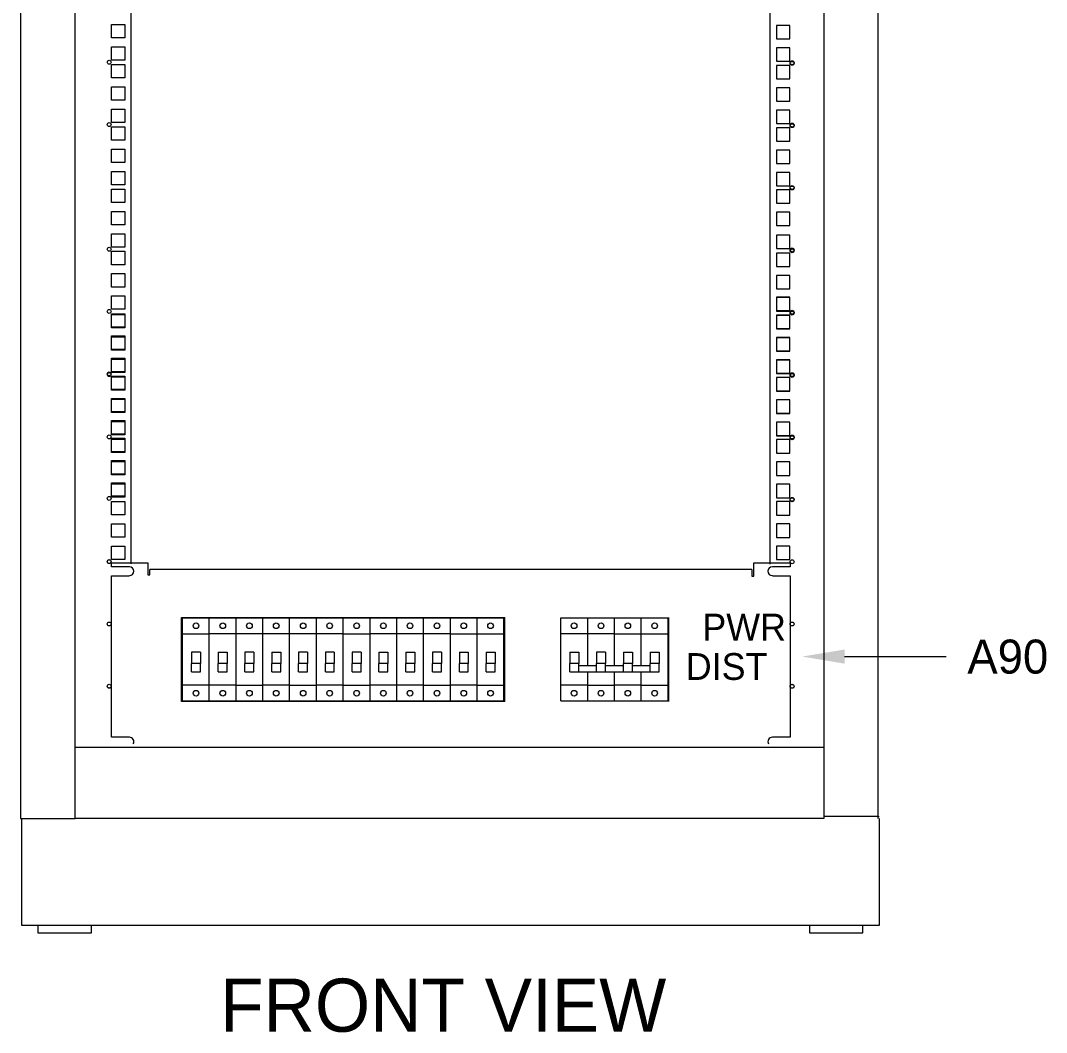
# Model space of a CAD drawing. Header units: inches. Extents: x -0.6 to 43.4, y -0.5 to 33.5.
# Drawn here: x 13.913 to 18.172, y 15.798 to 20.001 of the extents above; entities that cross this region are included whole.
import ezdxf
from ezdxf.enums import TextEntityAlignment as Align

# ---------------------------------------------------------------- set-up
doc = ezdxf.new("R2010")
doc.units = ezdxf.units.IN
doc.header["$MEASUREMENT"] = 0
doc.styles.add('dgn029', font='dgn029.shx')

# ---------------------------------------------------------------- blocks, each defined once
blk = doc.blocks.new('A$C63D57268')
at = {"linetype": 'ByBlock', "lineweight": -2}
blk.add_lwpolyline([(0.18, 0), (0.6104, 0)], dxfattribs=at)
blk.add_solid([(0.18, -0.03), (0, 0), (0.18, 0.03)])

msp = doc.modelspace()

# ---------------------------------------------------------------- linework, layer by layer
at = {"lineweight": 5}
for p, q in [((13.9133, 28.3838), (13.9133, 16.6873)), ((14.1398, 16.6873), (14.1398, 28.3838)), ((17.2472, 28.3838), (17.2472, 16.6873)), ((17.4737, 16.6873), (17.4737, 28.3838)), ((17.0246, 17.7435), (17.0246, 18.0157)), ((17.1068, 18.0029), (17.0512, 18.0029)), ((17.0512, 18.0029), (17.0512, 17.9473)), ((17.1068, 17.9473), (17.1068, 18.0029)), ((17.0512, 17.9473), (17.1068, 17.9473)), ((17.1068, 17.9102), (17.0512, 17.9102)), ((17.0512, 17.9102), (17.0512, 17.8546)), ((17.1068, 17.8546), (17.1068, 17.9102)), ((17.0512, 17.8546), (17.1068, 17.8546)), ((14.2907, 17.7622), (14.2907, 17.8178)), ((14.2907, 17.8178), (14.3463, 17.8178)), ((14.3463, 17.8178), (14.3463, 17.7622)), ((17.1068, 17.8175), (17.0512, 17.8175)), ((17.0512, 17.8175), (17.0512, 17.7619)), ((17.1068, 17.7619), (17.1068, 17.8175)), ((14.3463, 17.7622), (14.2907, 17.7622)), ((17.0512, 17.7619), (17.1068, 17.7619)), ((14.2909, 17.7325), (14.2909, 17.7487)), ((14.2909, 17.7487), (14.4414, 17.7487)), ((14.3651, 17.7325), (14.2909, 17.7325)), ((14.4414, 17.7487), (14.4414, 17.6992)), ((16.9491, 17.7214), (14.4503, 17.7214)), ((14.4503, 17.6992), (14.4503, 17.7214)), ((16.9491, 17.7214), (16.9491, 17.6932)), ((16.9579, 17.6932), (16.9579, 17.7487)), ((16.9579, 17.7487), (17.1085, 17.7487)), ((17.1085, 17.7325), (17.0343, 17.7325)), ((17.1085, 17.7487), (17.1085, 17.7325)), ((14.2909, 17.6954), (14.3651, 17.6954)), ((14.2909, 17.0246), (14.2909, 17.6941)), ((14.4414, 17.6992), (14.4503, 17.6992)), ((16.9491, 17.6932), (16.9579, 17.6932)), ((17.0343, 17.6954), (17.1085, 17.6954)), ((17.1085, 17.6941), (17.1085, 17.0246)), ((14.5818, 17.522), (15.9233, 17.522)), ((14.5818, 17.1734), (14.5818, 17.522)), ((14.5855, 17.2414), (14.5855, 17.5206)), ((14.5855, 17.5206), (15.9202, 17.5206)), ((14.6968, 17.176), (14.6968, 17.5206)), ((14.808, 17.176), (14.808, 17.5206)), ((14.9192, 17.176), (14.9192, 17.5206)), ((15.0304, 17.176), (15.0304, 17.5206)), ((15.1416, 17.176), (15.1416, 17.5206)), ((15.2528, 17.176), (15.2528, 17.5206)), ((15.3641, 17.176), (15.3641, 17.5206)), ((15.4753, 17.176), (15.4753, 17.5206)), ((15.5865, 17.176), (15.5865, 17.5206)), ((15.6977, 17.176), (15.6977, 17.5206)), ((15.8089, 17.176), (15.8089, 17.5206)), ((15.9202, 17.176), (15.9202, 17.5206)), ((15.9232, 17.1736), (15.9232, 17.5222)), ((16.1564, 17.176), (16.1564, 17.5206)), ((16.1564, 17.5206), (16.6013, 17.5206)), ((16.2677, 17.322), (16.2677, 17.5206)), ((16.3789, 17.322), (16.3789, 17.5206)), ((16.4901, 17.322), (16.4901, 17.5206)), ((16.6013, 17.176), (16.6013, 17.5206)), ((16.6044, 17.1736), (16.6044, 17.5222)), ((14.5855, 17.4545), (14.6968, 17.4545)), ((14.808, 17.4545), (14.6968, 17.4545)), ((14.9192, 17.4545), (14.808, 17.4545)), ((15.0304, 17.4545), (14.9192, 17.4545)), ((15.1416, 17.4545), (15.0304, 17.4545)), ((15.2528, 17.4545), (15.1416, 17.4545)), ((15.1416, 17.2414), (15.1416, 17.4545)), ((15.2528, 17.4545), (15.3641, 17.4545)), ((15.4753, 17.4545), (15.3641, 17.4545)), ((15.5865, 17.4545), (15.4753, 17.4545)), ((15.6977, 17.4545), (15.5865, 17.4545)), ((15.6977, 17.4545), (15.8089, 17.4545)), ((15.6977, 17.2414), (15.6977, 17.4545)), ((15.8089, 17.4545), (15.9202, 17.4545)), ((16.2677, 17.4545), (16.1564, 17.4545)), ((16.3789, 17.4545), (16.2677, 17.4545)), ((16.3789, 17.4545), (16.4901, 17.4545)), ((16.4901, 17.4545), (16.6013, 17.4545)), ((14.6597, 17.3775), (14.6226, 17.3775)), ((14.6226, 17.3775), (14.6226, 17.3306)), ((14.6597, 17.3775), (14.6597, 17.3306)), ((14.7338, 17.3775), (14.7709, 17.3775)), ((14.7338, 17.3775), (14.7338, 17.3306)), ((14.7709, 17.3775), (14.7709, 17.3306)), ((14.8821, 17.3775), (14.845, 17.3775)), ((14.845, 17.3775), (14.845, 17.3306)), ((14.8821, 17.3775), (14.8821, 17.3306)), ((14.9563, 17.3775), (14.9933, 17.3775)), ((14.9563, 17.3775), (14.9563, 17.3306)), ((14.9933, 17.3775), (14.9933, 17.3306)), ((15.1046, 17.3775), (15.0675, 17.3775)), ((15.0675, 17.3775), (15.0675, 17.3306)), ((15.1046, 17.3775), (15.1046, 17.3306)), ((15.2158, 17.3775), (15.1787, 17.3775)), ((15.1787, 17.3775), (15.1787, 17.3306)), ((15.2158, 17.3775), (15.2158, 17.3306)), ((15.327, 17.3775), (15.2899, 17.3775)), ((15.2899, 17.3775), (15.2899, 17.3306)), ((15.327, 17.3775), (15.327, 17.3306)), ((15.4011, 17.3775), (15.4382, 17.3775)), ((15.4011, 17.3775), (15.4011, 17.3306)), ((15.4382, 17.3775), (15.4382, 17.3306)), ((15.5124, 17.3775), (15.5124, 17.3306)), ((15.5124, 17.3775), (15.5494, 17.3775)), ((15.5494, 17.3775), (15.5494, 17.3306)), ((15.6606, 17.3775), (15.6236, 17.3775)), ((15.6236, 17.3775), (15.6236, 17.3306)), ((15.6606, 17.3775), (15.6606, 17.3306)), ((15.7348, 17.3775), (15.7348, 17.3306)), ((15.7348, 17.3775), (15.7719, 17.3775)), ((15.7719, 17.3775), (15.7719, 17.3306)), ((15.846, 17.3775), (15.8831, 17.3775)), ((15.846, 17.3775), (15.846, 17.3306)), ((15.8831, 17.3775), (15.8831, 17.3306)), ((16.1935, 17.3775), (16.1935, 17.3306)), ((16.1935, 17.3775), (16.2306, 17.3775)), ((16.2306, 17.3775), (16.2306, 17.3306)), ((16.3418, 17.3775), (16.3047, 17.3775)), ((16.3047, 17.3775), (16.3047, 17.3306)), ((16.3418, 17.3775), (16.3418, 17.3306)), ((16.4159, 17.3775), (16.4159, 17.3306)), ((16.4159, 17.3775), (16.453, 17.3775)), ((16.453, 17.3775), (16.453, 17.3306)), ((16.5272, 17.3775), (16.5642, 17.3775)), ((16.5272, 17.3775), (16.5272, 17.3306)), ((16.5642, 17.3775), (16.5642, 17.3306)), ((14.6226, 17.2965), (14.6226, 17.3306)), ((14.6597, 17.3306), (14.6226, 17.3306)), ((14.6226, 17.2965), (14.6597, 17.2965)), ((14.6597, 17.2965), (14.6597, 17.3306)), ((14.6597, 17.2995), (14.6597, 17.3306)), ((14.7709, 17.3306), (14.7338, 17.3306)), ((14.7338, 17.2965), (14.7338, 17.3306)), ((14.7338, 17.2965), (14.7709, 17.2965)), ((14.7709, 17.2965), (14.7709, 17.3306)), ((14.7709, 17.2995), (14.7709, 17.3306)), ((14.8821, 17.3306), (14.845, 17.3306)), ((14.845, 17.2965), (14.845, 17.3306)), ((14.845, 17.2965), (14.8821, 17.2965)), ((14.8821, 17.2965), (14.8821, 17.3306)), ((14.8821, 17.2995), (14.8821, 17.3306)), ((14.9933, 17.3306), (14.9563, 17.3306)), ((14.9563, 17.2965), (14.9563, 17.3306)), ((14.9563, 17.2965), (14.9933, 17.2965)), ((14.9933, 17.2965), (14.9933, 17.3306)), ((14.9933, 17.2995), (14.9933, 17.3306)), ((15.1046, 17.3306), (15.0675, 17.3306)), ((15.0675, 17.2965), (15.0675, 17.3306)), ((15.0675, 17.2965), (15.1046, 17.2965)), ((15.1046, 17.2965), (15.1046, 17.3306)), ((15.1046, 17.2995), (15.1046, 17.3306)), ((15.2158, 17.3306), (15.1787, 17.3306)), ((15.1787, 17.2965), (15.1787, 17.3306)), ((15.1787, 17.2965), (15.2158, 17.2965)), ((15.2158, 17.2965), (15.2158, 17.3306)), ((15.2158, 17.2995), (15.2158, 17.3306)), ((15.327, 17.3306), (15.2899, 17.3306)), ((15.2899, 17.2965), (15.2899, 17.3306)), ((15.2899, 17.2965), (15.327, 17.2965)), ((15.327, 17.2965), (15.327, 17.3306)), ((15.327, 17.2995), (15.327, 17.3306)), ((15.4382, 17.3306), (15.4011, 17.3306)), ((15.4011, 17.2965), (15.4011, 17.3306)), ((15.4011, 17.2965), (15.4382, 17.2965)), ((15.4382, 17.2965), (15.4382, 17.3306)), ((15.4382, 17.2995), (15.4382, 17.3306)), ((15.5124, 17.2965), (15.5124, 17.3306)), ((15.5494, 17.3306), (15.5124, 17.3306)), ((15.5124, 17.2965), (15.5494, 17.2965)), ((15.5494, 17.2965), (15.5494, 17.3306)), ((15.5494, 17.2995), (15.5494, 17.3306)), ((15.6606, 17.3306), (15.6236, 17.3306)), ((15.6236, 17.2965), (15.6236, 17.3306)), ((15.6236, 17.2965), (15.6606, 17.2965)), ((15.6606, 17.2965), (15.6606, 17.3306)), ((15.6606, 17.2995), (15.6606, 17.3306)), ((15.7348, 17.2965), (15.7348, 17.3306)), ((15.7719, 17.3306), (15.7348, 17.3306)), ((15.7348, 17.2965), (15.7719, 17.2965)), ((15.7719, 17.2965), (15.7719, 17.3306)), ((15.7719, 17.2995), (15.7719, 17.3306)), ((15.8831, 17.3306), (15.846, 17.3306)), ((15.846, 17.2965), (15.846, 17.3306)), ((15.846, 17.2965), (15.8831, 17.2965)), ((15.8831, 17.2965), (15.8831, 17.3306)), ((15.8831, 17.2995), (15.8831, 17.3306)), ((16.1935, 17.2965), (16.1935, 17.3306)), ((16.2306, 17.3306), (16.1935, 17.3306)), ((16.1935, 17.2965), (16.2306, 17.2965)), ((16.2306, 17.2965), (16.2306, 17.3306)), ((16.2306, 17.2995), (16.2306, 17.3306)), ((16.2306, 17.322), (16.3047, 17.322)), ((16.2306, 17.2965), (16.3047, 17.2965)), ((16.2677, 17.176), (16.2677, 17.2965)), ((16.3418, 17.3306), (16.3047, 17.3306)), ((16.3047, 17.2965), (16.3047, 17.3306)), ((16.3047, 17.2965), (16.3418, 17.2965)), ((16.3418, 17.2965), (16.3418, 17.3306)), ((16.3418, 17.2995), (16.3418, 17.3306)), ((16.3418, 17.322), (16.4159, 17.322)), ((16.3418, 17.2965), (16.4159, 17.2965)), ((16.3789, 17.176), (16.3789, 17.2965)), ((16.4159, 17.2965), (16.4159, 17.3306)), ((16.453, 17.3306), (16.4159, 17.3306)), ((16.4159, 17.2965), (16.453, 17.2965)), ((16.453, 17.2965), (16.453, 17.3306)), ((16.453, 17.2995), (16.453, 17.3306)), ((16.453, 17.322), (16.5272, 17.322)), ((16.453, 17.2965), (16.5272, 17.2965)), ((16.4901, 17.176), (16.4901, 17.2965)), ((16.5642, 17.3306), (16.5272, 17.3306)), ((16.5272, 17.2965), (16.5272, 17.3306)), ((16.5272, 17.2965), (16.5642, 17.2965)), ((16.5642, 17.2965), (16.5642, 17.3306)), ((16.5642, 17.2995), (16.5642, 17.3306)), ((14.5855, 17.176), (14.5855, 17.2421)), ((14.6968, 17.2414), (14.5855, 17.2414)), ((14.808, 17.2414), (14.6968, 17.2414)), ((14.808, 17.2414), (14.9192, 17.2414)), ((15.0304, 17.2414), (14.9192, 17.2414)), ((15.0304, 17.2414), (15.1416, 17.2414)), ((15.2528, 17.2414), (15.1416, 17.2414)), ((15.2528, 17.2414), (15.3641, 17.2414)), ((15.4753, 17.2414), (15.3641, 17.2414)), ((15.5865, 17.2414), (15.4753, 17.2414)), ((15.5865, 17.2414), (15.6977, 17.2414)), ((15.8089, 17.2414), (15.6977, 17.2414)), ((15.8089, 17.2414), (15.9202, 17.2414)), ((16.2677, 17.2414), (16.1564, 17.2414)), ((16.2677, 17.2414), (16.3789, 17.2414)), ((16.4901, 17.2414), (16.3789, 17.2414)), ((16.4901, 17.2414), (16.6013, 17.2414)), ((15.9233, 17.1734), (14.5818, 17.1734)), ((14.5849, 17.176), (15.9196, 17.176)), ((16.1564, 17.176), (16.6013, 17.176)), ((14.3651, 17.0246), (14.2909, 17.0246)), ((17.1085, 17.0246), (17.0343, 17.0246)), ((14.1398, 16.9839), (17.2472, 16.9839)), ((17.4741, 16.6958), (17.2476, 16.6958)), ((17.4741, 16.6958), (17.4775, 16.6958)), ((13.9133, 16.6873), (14.1398, 16.6873)), ((13.9181, 16.2424), (13.9181, 16.6873)), ((17.2472, 16.6873), (14.1398, 16.6873)), ((17.4771, 16.6873), (17.4771, 16.2424)), ((17.4771, 16.2424), (13.9181, 16.2424)), ((13.9849, 16.2424), (13.9849, 16.2128)), ((14.2074, 16.2128), (14.2074, 16.2424)), ((17.1878, 16.2424), (17.1878, 16.2128)), ((17.4102, 16.2128), (17.4102, 16.2424)), ((13.9849, 16.2128), (14.2074, 16.2128)), ((17.1878, 16.2128), (17.4102, 16.2128))]:
    msp.add_line(p, q, dxfattribs=at)
at = {"lineweight": 0}
for p, q in [((14.3729, 19.818), (14.3729, 20.0901)), ((17.0246, 19.8132), (17.0246, 20.0853)), ((14.2907, 19.929), (14.2907, 19.9846)), ((14.2907, 19.9846), (14.3463, 19.9846)), ((14.3463, 19.9846), (14.3463, 19.929)), ((17.1068, 19.9798), (17.0512, 19.9798)), ((17.0512, 19.9798), (17.0512, 19.9242)), ((17.1068, 19.9242), (17.1068, 19.9798)), ((14.3463, 19.929), (14.2907, 19.929)), ((14.2907, 19.8364), (14.2907, 19.892)), ((14.2907, 19.892), (14.3463, 19.892)), ((14.3463, 19.892), (14.3463, 19.8364)), ((17.0512, 19.9242), (17.1068, 19.9242)), ((17.1068, 19.8871), (17.0512, 19.8871)), ((17.0512, 19.8871), (17.0512, 19.8315)), ((17.1068, 19.8315), (17.1068, 19.8871)), ((14.3463, 19.8364), (14.2907, 19.8364)), ((14.2907, 19.7626), (14.2907, 19.8182)), ((14.2907, 19.8182), (14.3463, 19.8182)), ((14.3463, 19.8182), (14.3463, 19.7626)), ((14.3729, 19.5589), (14.3729, 19.831)), ((17.0246, 19.5542), (17.0246, 19.8264)), ((17.0512, 19.8315), (17.1068, 19.8315)), ((17.1068, 19.8136), (17.0512, 19.8136)), ((17.0512, 19.8136), (17.0512, 19.758)), ((17.1068, 19.758), (17.1068, 19.8136)), ((14.3463, 19.7626), (14.2907, 19.7626)), ((14.2907, 19.6699), (14.2907, 19.7255)), ((14.2907, 19.7255), (14.3463, 19.7255)), ((14.3463, 19.7255), (14.3463, 19.6699)), ((17.0512, 19.758), (17.1068, 19.758)), ((17.1068, 19.7209), (17.0512, 19.7209)), ((17.0512, 19.7209), (17.0512, 19.6653)), ((17.1068, 19.6653), (17.1068, 19.7209)), ((14.3463, 19.6699), (14.2907, 19.6699)), ((17.0512, 19.6653), (17.1068, 19.6653)), ((14.2907, 19.5773), (14.2907, 19.6329)), ((14.2907, 19.6329), (14.3463, 19.6329)), ((14.3463, 19.6329), (14.3463, 19.5773)), ((17.1068, 19.6282), (17.0512, 19.6282)), ((17.0512, 19.6282), (17.0512, 19.5726)), ((17.1068, 19.5726), (17.1068, 19.6282)), ((14.3463, 19.5773), (14.2907, 19.5773)), ((14.2907, 19.5037), (14.2907, 19.5593)), ((14.2907, 19.5593), (14.3463, 19.5593)), ((14.3463, 19.5593), (14.3463, 19.5037)), ((14.3729, 19.3), (14.3729, 19.5721)), ((17.0246, 19.2957), (17.0246, 19.5678)), ((17.0512, 19.5726), (17.1068, 19.5726)), ((17.1068, 19.555), (17.0512, 19.555)), ((17.0512, 19.555), (17.0512, 19.4994)), ((17.1068, 19.4994), (17.1068, 19.555)), ((14.3463, 19.5037), (14.2907, 19.5037)), ((14.2907, 19.411), (14.2907, 19.4666)), ((14.2907, 19.4666), (14.3463, 19.4666)), ((14.3463, 19.4666), (14.3463, 19.411)), ((17.0512, 19.4994), (17.1068, 19.4994)), ((17.1068, 19.4623), (17.0512, 19.4623)), ((17.0512, 19.4623), (17.0512, 19.4067)), ((17.1068, 19.4067), (17.1068, 19.4623)), ((14.3463, 19.411), (14.2907, 19.411)), ((17.0512, 19.4067), (17.1068, 19.4067)), ((14.2907, 19.3183), (14.2907, 19.3739)), ((14.2907, 19.3739), (14.3463, 19.3739)), ((14.3463, 19.3739), (14.3463, 19.3183)), ((17.1068, 19.3696), (17.0512, 19.3696)), ((17.0512, 19.3696), (17.0512, 19.314)), ((17.1068, 19.314), (17.1068, 19.3696)), ((14.3463, 19.3183), (14.2907, 19.3183)), ((14.2907, 19.2451), (14.2907, 19.3007)), ((14.2907, 19.3007), (14.3463, 19.3007)), ((14.3463, 19.3007), (14.3463, 19.2451)), ((14.3729, 19.0414), (14.3729, 19.3135)), ((17.0246, 19.0382), (17.0246, 19.3103)), ((17.0246, 19.035), (17.0246, 19.3072)), ((17.0512, 19.314), (17.1068, 19.314)), ((17.1068, 19.2975), (17.0512, 19.2975)), ((17.0512, 19.2975), (17.0512, 19.2419)), ((17.1068, 19.2419), (17.1068, 19.2975)), ((14.3463, 19.2451), (14.2907, 19.2451)), ((14.2907, 19.1524), (14.2907, 19.208)), ((14.2907, 19.208), (14.3463, 19.208)), ((14.3463, 19.208), (14.3463, 19.1524)), ((17.0512, 19.2419), (17.1068, 19.2419)), ((17.1068, 19.2048), (17.0512, 19.2048)), ((17.0512, 19.2048), (17.0512, 19.1492)), ((17.1068, 19.1492), (17.1068, 19.2048)), ((14.3463, 19.1524), (14.2907, 19.1524)), ((17.0512, 19.1492), (17.1068, 19.1492)), ((14.2907, 19.0597), (14.2907, 19.1154)), ((14.2907, 19.1154), (14.3463, 19.1154)), ((14.3463, 19.1154), (14.3463, 19.0597)), ((17.1068, 19.109), (17.0512, 19.109)), ((17.0512, 19.109), (17.0512, 19.0534)), ((17.1068, 19.0534), (17.1068, 19.109)), ((14.3463, 19.0597), (14.2907, 19.0597)), ((14.2907, 18.9868), (14.2907, 19.0424)), ((14.2907, 19.0424), (14.3463, 19.0424)), ((14.3463, 19.0424), (14.3463, 18.9868)), ((14.3729, 18.7831), (14.3729, 19.0552)), ((17.0246, 18.7775), (17.0246, 19.0497)), ((17.0246, 18.7759), (17.0246, 19.0481)), ((17.0512, 19.0534), (17.1068, 19.0534)), ((17.1068, 19.0353), (17.0512, 19.0353)), ((17.0512, 19.0353), (17.0512, 18.9797)), ((17.1068, 18.9797), (17.1068, 19.0353)), ((14.3463, 18.9868), (14.2907, 18.9868)), ((17.0512, 18.9797), (17.1068, 18.9797)), ((14.2907, 18.8941), (14.2907, 18.9498)), ((14.2907, 18.9498), (14.3463, 18.9498)), ((14.3463, 18.9498), (14.3463, 18.8941)), ((17.1068, 18.9426), (17.0512, 18.9426)), ((17.0512, 18.9426), (17.0512, 18.887)), ((17.1068, 18.887), (17.1068, 18.9426)), ((14.3463, 18.8941), (14.2907, 18.8941)), ((17.0512, 18.887), (17.1068, 18.887)), ((14.2907, 18.8015), (14.2907, 18.8571)), ((14.2907, 18.8571), (14.3463, 18.8571)), ((14.3463, 18.8571), (14.3463, 18.8015)), ((17.1068, 18.8515), (17.0512, 18.8515)), ((17.0512, 18.8515), (17.0512, 18.7959)), ((17.1068, 18.8499), (17.0512, 18.8499)), ((17.0512, 18.8499), (17.0512, 18.7943)), ((17.1068, 18.7959), (17.1068, 18.8515)), ((17.1068, 18.7943), (17.1068, 18.8499)), ((14.3463, 18.8015), (14.2907, 18.8015)), ((14.2907, 18.7277), (14.2907, 18.7833)), ((14.2907, 18.7833), (14.3463, 18.7833)), ((14.3463, 18.7833), (14.3463, 18.7277)), ((14.3729, 18.524), (14.3729, 18.7961)), ((14.3729, 18.521), (14.3729, 18.7931)), ((17.0246, 18.5184), (17.0246, 18.7906)), ((17.0246, 18.517), (17.0246, 18.7891)), ((17.0512, 18.7959), (17.1068, 18.7959)), ((17.0512, 18.7943), (17.1068, 18.7943)), ((14.2907, 18.7247), (14.2907, 18.7803)), ((14.2907, 18.7803), (14.3463, 18.7803)), ((14.3463, 18.7803), (14.3463, 18.7247)), ((17.1068, 18.7778), (17.0512, 18.7778)), ((17.0512, 18.7778), (17.0512, 18.7222)), ((17.1068, 18.7764), (17.0512, 18.7764)), ((17.0512, 18.7764), (17.0512, 18.7208)), ((17.1068, 18.7222), (17.1068, 18.7778)), ((17.1068, 18.7208), (17.1068, 18.7764)), ((14.3463, 18.7277), (14.2907, 18.7277)), ((14.3463, 18.7247), (14.2907, 18.7247)), ((17.0512, 18.7222), (17.1068, 18.7222)), ((17.0512, 18.7208), (17.1068, 18.7208)), ((14.2907, 18.635), (14.2907, 18.6907)), ((14.2907, 18.6907), (14.3463, 18.6907)), ((14.2907, 18.632), (14.2907, 18.6876)), ((14.2907, 18.6876), (14.3463, 18.6876)), ((14.3463, 18.6907), (14.3463, 18.635)), ((14.3463, 18.6876), (14.3463, 18.632)), ((17.1068, 18.6851), (17.0512, 18.6851)), ((17.0512, 18.6851), (17.0512, 18.6295)), ((17.1068, 18.6837), (17.0512, 18.6837)), ((17.0512, 18.6837), (17.0512, 18.6281)), ((17.1068, 18.6295), (17.1068, 18.6851)), ((17.1068, 18.6281), (17.1068, 18.6837)), ((14.3463, 18.635), (14.2907, 18.635)), ((14.3463, 18.632), (14.2907, 18.632)), ((17.0512, 18.6295), (17.1068, 18.6295)), ((17.0512, 18.6281), (17.1068, 18.6281)), ((14.2907, 18.5424), (14.2907, 18.598)), ((14.2907, 18.598), (14.3463, 18.598)), ((14.2907, 18.5393), (14.2907, 18.5949)), ((14.2907, 18.5949), (14.3463, 18.5949)), ((14.3463, 18.598), (14.3463, 18.5424)), ((14.3463, 18.5949), (14.3463, 18.5393)), ((17.1068, 18.5924), (17.0512, 18.5924)), ((17.0512, 18.5924), (17.0512, 18.5368)), ((17.1068, 18.591), (17.0512, 18.591)), ((17.0512, 18.591), (17.0512, 18.5354)), ((17.1068, 18.5368), (17.1068, 18.5924)), ((17.1068, 18.5354), (17.1068, 18.591)), ((14.3463, 18.5424), (14.2907, 18.5424)), ((14.3463, 18.5393), (14.2907, 18.5393)), ((14.3729, 18.2651), (14.3729, 18.5372)), ((14.3729, 18.2619), (14.3729, 18.534)), ((17.0246, 18.2595), (17.0246, 18.5316)), ((17.0246, 18.2584), (17.0246, 18.5305)), ((17.0512, 18.5368), (17.1068, 18.5368)), ((17.0512, 18.5354), (17.1068, 18.5354)), ((14.2907, 18.4688), (14.2907, 18.5244)), ((14.2907, 18.5244), (14.3463, 18.5244)), ((14.2907, 18.4656), (14.2907, 18.5212)), ((14.2907, 18.5212), (14.3463, 18.5212)), ((14.3463, 18.5244), (14.3463, 18.4688)), ((14.3463, 18.5212), (14.3463, 18.4656)), ((17.1068, 18.5189), (17.0512, 18.5189)), ((17.0512, 18.5189), (17.0512, 18.4633)), ((17.1068, 18.5178), (17.0512, 18.5178)), ((17.0512, 18.5178), (17.0512, 18.4622)), ((17.1068, 18.4633), (17.1068, 18.5189)), ((17.1068, 18.4622), (17.1068, 18.5178)), ((14.3463, 18.4688), (14.2907, 18.4688)), ((14.3463, 18.4656), (14.2907, 18.4656)), ((17.0512, 18.4633), (17.1068, 18.4633)), ((17.0512, 18.4622), (17.1068, 18.4622)), ((14.2907, 18.3761), (14.2907, 18.4317)), ((14.2907, 18.4317), (14.3463, 18.4317)), ((14.2907, 18.3729), (14.2907, 18.4285)), ((14.2907, 18.4285), (14.3463, 18.4285)), ((14.3463, 18.4317), (14.3463, 18.3761)), ((14.3463, 18.4285), (14.3463, 18.3729)), ((17.1068, 18.4262), (17.0512, 18.4262)), ((17.0512, 18.4262), (17.0512, 18.3706)), ((17.1068, 18.4251), (17.0512, 18.4251)), ((17.0512, 18.4251), (17.0512, 18.3695)), ((17.1068, 18.3706), (17.1068, 18.4262)), ((17.1068, 18.3695), (17.1068, 18.4251)), ((14.3463, 18.3761), (14.2907, 18.3761)), ((14.3463, 18.3729), (14.2907, 18.3729)), ((17.0512, 18.3706), (17.1068, 18.3706)), ((17.0512, 18.3695), (17.1068, 18.3695)), ((14.2907, 18.2834), (14.2907, 18.3391)), ((14.2907, 18.3391), (14.3463, 18.3391)), ((14.2907, 18.2802), (14.2907, 18.3358)), ((14.2907, 18.3358), (14.3463, 18.3358)), ((14.3463, 18.3391), (14.3463, 18.2834)), ((14.3463, 18.3358), (14.3463, 18.2802)), ((17.1068, 18.3335), (17.0512, 18.3335)), ((17.0512, 18.3335), (17.0512, 18.2779)), ((17.1068, 18.3324), (17.0512, 18.3324)), ((17.0512, 18.3324), (17.0512, 18.2768)), ((17.1068, 18.2779), (17.1068, 18.3335)), ((17.1068, 18.2768), (17.1068, 18.3324)), ((14.3463, 18.2834), (14.2907, 18.2834)), ((14.3463, 18.2802), (14.2907, 18.2802)), ((14.3729, 18.0065), (14.3729, 18.2786)), ((14.3729, 18.0029), (14.3729, 18.2751)), ((17.0246, 18.0009), (17.0246, 18.273)), ((17.0246, 18.0009), (17.0246, 18.273)), ((17.0512, 18.2779), (17.1068, 18.2779)), ((17.0512, 18.2768), (17.1068, 18.2768)), ((14.2907, 18.2102), (14.2907, 18.2658)), ((14.2907, 18.2658), (14.3463, 18.2658)), ((14.2907, 18.2067), (14.2907, 18.2623)), ((14.2907, 18.2623), (14.3463, 18.2623)), ((14.3463, 18.2658), (14.3463, 18.2102)), ((14.3463, 18.2623), (14.3463, 18.2067)), ((17.1068, 18.2603), (17.0512, 18.2603)), ((17.0512, 18.2603), (17.0512, 18.2047)), ((17.1068, 18.2603), (17.0512, 18.2603)), ((17.0512, 18.2603), (17.0512, 18.2047)), ((17.1068, 18.2047), (17.1068, 18.2603)), ((17.1068, 18.2047), (17.1068, 18.2603)), ((14.3463, 18.2102), (14.2907, 18.2102)), ((14.3463, 18.2067), (14.2907, 18.2067)), ((17.0512, 18.2047), (17.1068, 18.2047)), ((17.0512, 18.2047), (17.1068, 18.2047)), ((14.2907, 18.1175), (14.2907, 18.1731)), ((14.2907, 18.1731), (14.3463, 18.1731)), ((14.2907, 18.114), (14.2907, 18.1696)), ((14.2907, 18.1696), (14.3463, 18.1696)), ((14.3463, 18.1731), (14.3463, 18.1175)), ((14.3463, 18.1696), (14.3463, 18.114)), ((17.1068, 18.1676), (17.0512, 18.1676)), ((17.0512, 18.1676), (17.0512, 18.112)), ((17.1068, 18.1676), (17.0512, 18.1676)), ((17.0512, 18.1676), (17.0512, 18.112)), ((17.1068, 18.112), (17.1068, 18.1676)), ((17.1068, 18.112), (17.1068, 18.1676)), ((14.3463, 18.1175), (14.2907, 18.1175)), ((14.3463, 18.114), (14.2907, 18.114)), ((17.0512, 18.112), (17.1068, 18.112)), ((17.0512, 18.112), (17.1068, 18.112)), ((14.2907, 18.0249), (14.2907, 18.0805)), ((14.2907, 18.0805), (14.3463, 18.0805)), ((14.2907, 18.0213), (14.2907, 18.0769)), ((14.2907, 18.0769), (14.3463, 18.0769)), ((14.3463, 18.0805), (14.3463, 18.0249)), ((14.3463, 18.0769), (14.3463, 18.0213)), ((17.1068, 18.0749), (17.0512, 18.0749)), ((17.0512, 18.0749), (17.0512, 18.0193)), ((17.1068, 18.0193), (17.1068, 18.0749)), ((14.3463, 18.0249), (14.2907, 18.0249)), ((14.3463, 18.0213), (14.2907, 18.0213)), ((14.3729, 17.7443), (14.3729, 18.0165)), ((17.0246, 17.7434), (17.0246, 18.0155)), ((17.0512, 18.0193), (17.1068, 18.0193)), ((14.2907, 17.9481), (14.2907, 18.0037)), ((14.2907, 18.0037), (14.3463, 18.0037)), ((14.3463, 18.0037), (14.3463, 17.9481)), ((17.1068, 18.0028), (17.0512, 18.0028)), ((17.0512, 18.0028), (17.0512, 17.9472)), ((17.1068, 17.9472), (17.1068, 18.0028)), ((14.3463, 17.9481), (14.2907, 17.9481)), ((17.0512, 17.9472), (17.1068, 17.9472)), ((14.2907, 17.8554), (14.2907, 17.911)), ((14.2907, 17.911), (14.3463, 17.911)), ((14.3463, 17.911), (14.3463, 17.8554)), ((17.1068, 17.9101), (17.0512, 17.9101)), ((17.0512, 17.9101), (17.0512, 17.8545)), ((17.1068, 17.8545), (17.1068, 17.9101)), ((14.3463, 17.8554), (14.2907, 17.8554)), ((17.0512, 17.8545), (17.1068, 17.8545)), ((14.2907, 17.7627), (14.2907, 17.8183)), ((14.2907, 17.8183), (14.3463, 17.8183)), ((14.3463, 17.8183), (14.3463, 17.7627)), ((14.3463, 17.7627), (14.2907, 17.7627))]:
    msp.add_line(p, q, dxfattribs=at)
for centre in [(14.2814, 19.8275), (17.1161, 19.8229), (17.1161, 19.8228), (14.2814, 19.5686), (17.1161, 19.5643), (17.1161, 19.5639), (17.1161, 19.3056), (17.1161, 19.3053), (14.2814, 19.051), (17.1161, 19.0447), (17.1161, 19.0445), (14.2814, 18.7926), (17.1161, 18.7872), (17.1161, 18.7871), (17.1161, 18.7856), (17.1161, 18.7856), (14.2814, 18.5337), (14.2814, 18.5305), (17.1161, 18.5281), (17.1161, 18.5281), (17.1161, 18.527), (17.1161, 18.5267), (14.2814, 18.2715), (17.1161, 18.2695), (17.1161, 18.2692), (17.1161, 18.2684), (17.1161, 18.2681), (14.2814, 18.0162), (17.1161, 18.0109), (17.1161, 18.0106), (14.2814, 17.754)]:
    msp.add_circle(centre, 0.00808, dxfattribs=at)
at = {"lineweight": 5}
for centre, radius in [((17.1161, 19.8254), 0.00808), ((17.1161, 19.8252), 0.00808), ((17.1161, 19.5665), 0.00808), ((17.1161, 19.5664), 0.00808), ((17.1161, 19.3075), 0.00808), ((17.1161, 19.3073), 0.00808), ((17.1161, 19.0484), 0.00808), ((17.1161, 19.0484), 0.00808), ((17.1161, 18.7894), 0.00808), ((17.1161, 18.7893), 0.00808), ((17.1161, 18.5303), 0.00808), ((17.1161, 18.5302), 0.00808), ((17.1161, 18.2712), 0.00808), ((17.1161, 18.2711), 0.00808), ((17.1161, 18.0122), 0.00808), ((17.1161, 18.0121), 0.00808), ((14.2814, 17.7538), 0.00808), ((14.2814, 17.7535), 0.00808), ((17.1161, 17.7532), 0.00808), ((14.2814, 17.4949), 0.00808), ((14.6417, 17.4874), 0.0117), ((14.753, 17.4874), 0.0117), ((14.8634, 17.4874), 0.0117), ((14.9746, 17.4874), 0.0117), ((15.0865, 17.4874), 0.0117), ((15.1964, 17.4874), 0.0117), ((15.3084, 17.4874), 0.0117), ((15.4196, 17.4874), 0.0117), ((15.53, 17.4874), 0.0117), ((15.6419, 17.4874), 0.0117), ((15.7531, 17.4874), 0.0117), ((15.8643, 17.4874), 0.0117), ((16.2111, 17.4874), 0.0117), ((16.3231, 17.4874), 0.0117), ((16.4343, 17.4874), 0.0117), ((16.5455, 17.4874), 0.0117), ((17.1161, 17.4949), 0.00808), ((17.1161, 17.4946), 0.00808), ((14.2814, 17.2365), 0.00808), ((14.2814, 17.2362), 0.00808), ((14.6417, 17.2074), 0.0117), ((14.753, 17.2074), 0.0117), ((14.8634, 17.2074), 0.0117), ((14.9746, 17.2074), 0.0117), ((15.0865, 17.2074), 0.0117), ((15.1964, 17.2074), 0.0117), ((15.3084, 17.2074), 0.0117), ((15.4196, 17.2074), 0.0117), ((15.53, 17.2074), 0.0117), ((15.6419, 17.2074), 0.0117), ((15.7531, 17.2074), 0.0117), ((15.8643, 17.2074), 0.0117), ((16.2111, 17.2074), 0.0117), ((16.3231, 17.2074), 0.0117), ((16.4343, 17.2074), 0.0117), ((16.5455, 17.2074), 0.0117), ((17.1161, 17.2363), 0.00808), ((17.1161, 17.236), 0.00808)]:
    msp.add_circle(centre, radius, dxfattribs=at)
for centre, start, end in [((14.3651, 17.714), 270, 90), ((17.0343, 17.714), 90, 270), ((14.3651, 17.006), 330, 90), ((17.0343, 17.006), 90, 210)]:
    msp.add_arc(centre, 0.0185, start, end, dxfattribs=at)

# ---------------------------------------------------------------- block references
at = {"lineweight": 5, "xscale": 0.98019841838688, "yscale": 0.98019841838688, "zscale": 0.98019841838688}
msp.add_blockref('A$C63D57268', (17.1575, 17.3594), dxfattribs=at)

# ---------------------------------------------------------------- texts
at = {"lineweight": 5, "style": 'dgn029'}
for s, p in [('PWR', (16.7435, 17.4818)), ('DIST', (16.6749, 17.3182))]:
    msp.add_text(s, height=0.11122, dxfattribs=at).set_placement(p, align=Align.MIDDLE_LEFT)
at = {"linetype": 'Continuous', "lineweight": 5, "style": 'dgn029'}
msp.add_text('A90', height=0.14115, dxfattribs=at).set_placement((17.8436, 17.3594), align=Align.MIDDLE_LEFT)
at = {"lineweight": 5, "style": 'dgn029'}
msp.add_text('FRONT VIEW', height=0.2206, dxfattribs=at).set_placement((15.6679, 15.9119), align=Align.MIDDLE_CENTER)

doc.saveas('drawing.dxf')
